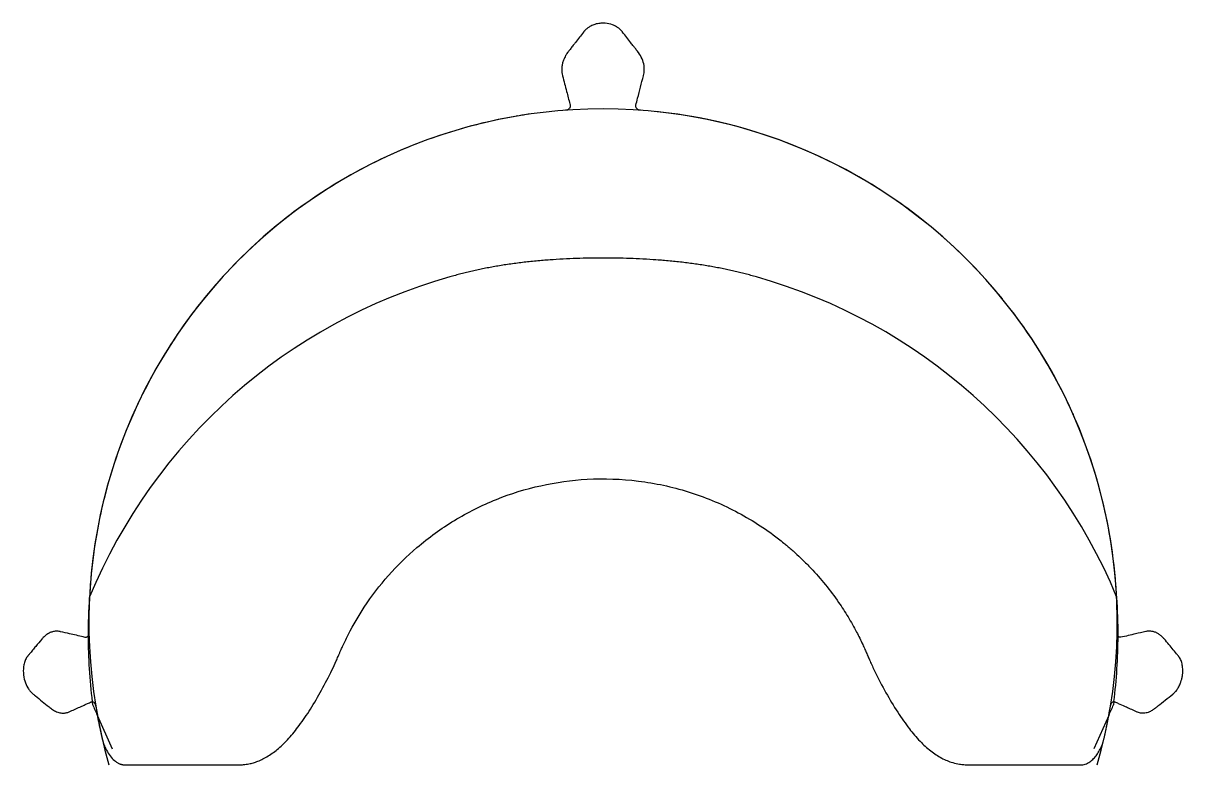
# Model space of a CAD drawing. Header units: millimetres. Extents: x 0 to 1874, y -238 to 367.
# Drawn here: x 1648.2 to 1873.7, y -237.6 to -93.2 of the extents above; entities that cross this region are included whole.
import ezdxf

# ---------------------------------------------------------------- set-up
doc = ezdxf.new("R2010")
doc.units = ezdxf.units.MM
doc.header["$MEASUREMENT"] = 0
doc.layers.add('Make2D$hidden$lines', color=7, linetype='Continuous', true_color=0xffffff)
doc.layers.add('Make2D$visible$lines', color=178, linetype='Continuous', true_color=0x000000)

msp = doc.modelspace()

# ---------------------------------------------------------------- linework, layer by layer
at = {"layer": 'Make2D$hidden$lines'}
for p, q in [((1859.67, -225.78), (1859.64, -225.98)), ((1859.64, -225.98), (1859.64, -225.98)), ((1662.56, -227.9), (1665.48, -234.46)), ((1859.29, -227.95), (1856.39, -234.46))]:
    msp.add_line(p, q, dxfattribs=at)
for centre, start, end in [((1760.35, -246.05), 105.7808, 157.4896), ((1761.52, -246.05), 22.5304, 74.2192), ((1768.27, -212.13), 180.189, 187.0327), ((1753.6, -212.13), 352.9756, 359.8122)]:
    msp.add_arc(centre, 107.49, start, end, dxfattribs=at)
msp.add_open_spline([(1790.75, -142.61), (1780.7, -139.77), (1770.31, -138.15), (1751.56, -138.15), (1741.17, -139.77), (1731.12, -142.61)], degree=5, dxfattribs=at)
at = {"layer": 'Make2D$visible$lines'}
for p, q in [((1744.34, -111.29), (1744.04, -111.34)), ((1744.9, -111.2), (1744.6, -111.24)), ((1745.46, -111.11), (1745.16, -111.15)), ((1746.01, -111.02), (1745.71, -111.07)), ((1746.57, -110.94), (1746.27, -110.98)), ((1860.92, -211.94), (1860.92, -211.91)), ((1661.59, -225.29), (1661.66, -225.87)), ((1860.29, -225.27), (1860.21, -225.87))]:
    msp.add_line(p, q, dxfattribs=at)
for centre, radius, start, end in [((1760.93, -209.9), 100, 89.9975, 196.0618), ((1760.94, -209.9), 100, 343.9382, 90.0025), ((1760.91, -209.95), 100.05, 39.0644, 84.1037), ((1760.91, -210.09), 100.19, 78.9853, 80.8067), ((1762.43, -209), 98.27, 24.1653, 37.8294), ((1765.26, -207.62), 95.13, 22.6388, 23.7649), ((1760.72, -209.96), 100.22, 358.8855, 22.8785), ((1768.28, -212.13), 107.5, 176.196, 180.1889), ((1760.28, -246.02), 107.4, 157.4898, 157.5476), ((1761.6, -246.02), 107.4, 22.4524, 22.5302), ((1753.59, -212.13), 107.5, 359.8124, 3.804), ((2185.62, 5.68), 572.85, 203.841, 204.064), ((1306.55, 18.85), 605.33, 335.93877, 336.15464)]:
    msp.add_arc(centre, radius, start, end, dxfattribs=at)
for points, knots in [([(1768.21, -110.17), (1768.09, -110.16), (1767.84, -110.1), (1767.61, -109.96), (1767.44, -109.8), (1767.35, -109.66), (1767.29, -109.49), (1767.28, -109.37), (1767.29, -109.29), (1767.3, -109.24), (1767.42, -108.76), (1767.92, -106.84), (1768.41, -104.92), (1768.84, -103.26), (1768.96, -102.6), (1768.96, -101.48), (1768.56, -100.13), (1768.07, -99.29), (1767.61, -98.68), (1767.29, -98.27), (1766.82, -97.67), (1765.98, -96.58), (1765.24, -95.63), (1764.64, -94.87), (1764.49, -94.68), (1764.28, -94.46), (1763.93, -94.17), (1763.58, -93.94), (1763.17, -93.71), (1762.46, -93.42), (1761.7, -93.25), (1760.8, -93.22), (1760.04, -93.27), (1759.31, -93.45), (1758.73, -93.69), (1758.31, -93.91), (1757.94, -94.16), (1757.62, -94.42), (1757.43, -94.61), (1757.29, -94.76), (1757.21, -94.87), (1756.63, -95.61), (1755.94, -96.49), (1755.11, -97.56), (1754.65, -98.15), (1754.31, -98.6), (1754.12, -98.83), (1754.08, -98.89), (1753.95, -99.06), (1753.68, -99.46), (1753.35, -100.07), (1753.09, -100.78), (1752.94, -101.45), (1752.88, -102.16), (1752.92, -102.82), (1753, -103.25), (1753.32, -104.48), (1753.79, -106.32), (1754.29, -108.23), (1754.52, -109.13), (1754.55, -109.24), (1754.55, -109.27), (1754.56, -109.31), (1754.56, -109.35), (1754.56, -109.41), (1754.54, -109.51), (1754.49, -109.66), (1754.4, -109.8), (1754.3, -109.89), (1754.18, -109.99), (1753.96, -110.11), (1753.75, -110.16), (1753.63, -110.17)], [0, 0, 0, 0, 0.385517, 0.739014, 0.825995, 1.067223, 1.214648, 1.374603, 1.425605, 1.464571, 1.507059, 2.910595, 7.422274, 7.467049, 8.03792, 9.43017, 10.796034, 12.233636, 12.333006, 13.093252, 13.782248, 14.608383, 17.237302, 17.392984, 17.507811, 17.973543, 18.295948, 18.855739, 19.239933, 19.709327, 21.138335, 21.5757, 22.387322, 23.422268, 23.814554, 24.276797, 24.838792, 25.161122, 25.52741, 25.645175, 25.762167, 25.919963, 28.458808, 29.147268, 29.974094, 30.706758, 30.829369, 30.869598, 30.932704, 31.441571, 32.342071, 32.996573, 33.708705, 34.410306, 35.101303, 35.692091, 35.740757, 38.896666, 41.386061, 41.655631, 41.69472, 41.725887, 41.757006, 41.795903, 41.859497, 41.939794, 42.103716, 42.319811, 42.428479, 42.519407, 42.78742, 43.163243, 43.163243, 43.163243, 43.163243]), ([(1743.79, -111.38), (1738.03, -112.38), (1726.67, -115.41), (1710.66, -122.85), (1696.22, -132.98), (1683.69, -145.56), (1673.52, -160.23), (1666.08, -176.58), (1662.44, -190.94), (1661.23, -201.23), (1660.97, -206.39), (1660.93, -209.06), (1660.93, -210.58), (1660.94, -211.37), (1660.95, -211.79), (1660.95, -211.82), (1660.95, -211.88), (1660.94, -211.99), (1660.92, -212.12), (1660.88, -212.25), (1660.83, -212.4), (1660.74, -212.55), (1660.62, -212.68), (1660.52, -212.74), (1660.43, -212.78), (1660.35, -212.79), (1660.29, -212.78), (1660.26, -212.78), (1660.1, -212.74), (1659.08, -212.5), (1657.47, -212.14), (1655.99, -211.79), (1655.25, -211.63), (1654.95, -211.58), (1654.46, -211.57), (1653.87, -211.66), (1653.34, -211.86), (1652.93, -212.08), (1652.64, -212.28), (1652.35, -212.52), (1652.11, -212.74), (1651.94, -212.92), (1651.84, -213.04), (1651.4, -213.56), (1650.78, -214.3), (1649.98, -215.25), (1649.52, -215.81), (1649.25, -216.15), (1649.14, -216.27), (1649.09, -216.34), (1649.01, -216.43), (1648.8, -216.71), (1648.51, -217.27), (1648.2, -218.34), (1648.13, -219.7), (1648.41, -221.24), (1648.91, -222.41), (1649.45, -223.2), (1649.8, -223.56), (1649.99, -223.72), (1650.03, -223.75), (1650.09, -223.8), (1650.27, -223.94), (1651.32, -224.78), (1652.41, -225.66), (1653.41, -226.46), (1653.63, -226.64), (1653.87, -226.81), (1654.24, -227.04), (1654.66, -227.24), (1655.08, -227.39), (1655.47, -227.47), (1655.83, -227.51), (1656.17, -227.5), (1656.51, -227.45), (1656.82, -227.37), (1657.02, -227.3), (1657.19, -227.22), (1657.97, -226.87), (1658.94, -226.43), (1660.05, -225.93), (1660.71, -225.64), (1661.17, -225.43), (1661.42, -225.32), (1661.47, -225.3), (1661.54, -225.28), (1661.7, -225.3), (1661.86, -225.38), (1661.99, -225.52), (1662.1, -225.68), (1662.18, -225.86), (1662.23, -226.01), (1662.25, -226.11), (1662.26, -226.16), (1662.35, -226.71), (1662.48, -227.47), (1662.66, -228.45), (1662.86, -229.44), (1663.1, -230.63), (1663.34, -231.74), (1663.47, -232.3), (1663.52, -232.53), (1663.58, -232.76), (1663.74, -233.34), (1664.08, -234.24), (1664.66, -235.33), (1665.42, -236.32), (1666.08, -236.9), (1666.54, -237.19), (1666.76, -237.3), (1666.94, -237.39), (1667.09, -237.44), (1667.22, -237.48), (1667.37, -237.52), (1667.53, -237.55), (1667.69, -237.57), (1667.86, -237.58), (1668.54, -237.57), (1670.07, -237.57), (1672.67, -237.57), (1676.17, -237.57), (1680.22, -237.57), (1684.61, -237.57), (1687.88, -237.57), (1689.71, -237.57), (1690.14, -237.57), (1690.45, -237.57), (1691.11, -237.53), (1691.99, -237.41), (1692.93, -237.18), (1693.84, -236.87), (1694.82, -236.43), (1696.21, -235.65), (1697.55, -234.64), (1698.84, -233.45), (1700.21, -232.01), (1702, -229.79), (1704.13, -226.64), (1706.24, -223.03), (1707.87, -219.86), (1708.89, -217.66), (1709.33, -216.67), (1709.57, -216.11), (1709.76, -215.66), (1710.03, -215.04), (1710.56, -213.86), (1711.94, -211.03), (1714.68, -206.34), (1719.08, -200.6), (1724.91, -194.86), (1731.92, -189.78), (1740.06, -185.7), (1748.78, -183), (1758.11, -181.71), (1767.81, -182.04), (1777.58, -184.15), (1785.27, -187.32), (1791, -190.65), (1794.09, -192.82), (1795.96, -194.31), (1796.79, -195), (1797.51, -195.61), (1798.51, -196.5), (1799.8, -197.72), (1802.82, -200.77), (1805.83, -204.48), (1808.6, -208.78), (1809.93, -211.13), (1810.85, -212.93), (1811.39, -214.06), (1811.78, -214.93), (1812.01, -215.45), (1812.15, -215.8), (1812.3, -216.13), (1812.54, -216.69), (1813.02, -217.77), (1814.12, -220.14), (1815.87, -223.48), (1817.77, -226.68), (1819.34, -228.99), (1820.75, -230.91), (1822.45, -232.92), (1824.55, -234.87), (1826.68, -236.3), (1828.6, -237.11), (1830.09, -237.44), (1831, -237.54), (1831.51, -237.56), (1831.74, -237.56), (1832.26, -237.56), (1833.96, -237.56), (1836.17, -237.56), (1838.45, -237.56), (1840.57, -237.56), (1843.4, -237.56), (1846.84, -237.56), (1850.42, -237.56), (1852.79, -237.56), (1854.17, -237.56), (1854.48, -237.52), (1855.11, -237.32), (1855.81, -236.89), (1856.52, -236.21), (1857.12, -235.42), (1857.63, -234.53), (1858.04, -233.58), (1858.25, -232.89), (1858.35, -232.48), (1858.42, -232.18), (1858.55, -231.59), (1858.83, -230.31), (1859.12, -228.89), (1859.39, -227.37), (1859.53, -226.59), (1859.6, -226.15), (1859.61, -226.11), (1859.62, -226.04), (1859.66, -225.89), (1859.75, -225.69), (1859.86, -225.52), (1860, -225.37), (1860.14, -225.29), (1860.29, -225.27), (1860.37, -225.28), (1860.42, -225.3), (1860.66, -225.4), (1861.33, -225.71), (1862.68, -226.31), (1863.89, -226.85), (1864.68, -227.21), (1864.91, -227.31), (1865.19, -227.4), (1865.62, -227.48), (1866.08, -227.49), (1866.55, -227.43), (1866.95, -227.32), (1867.3, -227.18), (1867.61, -227.02), (1867.92, -226.84), (1868.15, -226.68), (1868.28, -226.57), (1868.34, -226.53), (1868.52, -226.38), (1869.64, -225.48), (1870.8, -224.56), (1871.82, -223.74), (1871.97, -223.62), (1872.14, -223.45), (1872.38, -223.19), (1872.6, -222.89), (1872.81, -222.56), (1873.01, -222.2), (1873.17, -221.83), (1873.33, -221.4), (1873.45, -221), (1873.54, -220.6), (1873.62, -220.16), (1873.67, -219.67), (1873.68, -219.11), (1873.65, -218.63), (1873.58, -218.15), (1873.48, -217.7), (1873.33, -217.27), (1873.16, -216.89), (1872.99, -216.61), (1872.88, -216.46), (1872.83, -216.4), (1872.77, -216.32), (1872.15, -215.57), (1871.24, -214.46), (1870.34, -213.4), (1869.99, -213), (1869.94, -212.94), (1869.82, -212.8), (1869.55, -212.53), (1869.2, -212.24), (1868.84, -212.02), (1868.59, -211.89), (1868.33, -211.77), (1868.06, -211.68), (1867.77, -211.62), (1867.5, -211.58), (1867.21, -211.56), (1866.91, -211.57), (1866.67, -211.6), (1866.52, -211.63), (1865.82, -211.78), (1864.19, -212.16), (1862.57, -212.53), (1861.58, -212.76), (1861.51, -212.76), (1861.41, -212.75), (1861.29, -212.7), (1861.19, -212.61), (1861.12, -212.52), (1861.05, -212.41), (1860.96, -212.21), (1860.93, -212.03), (1860.92, -211.91)], [0, 0, 0, 0, 17.520576, 35.142491, 52.759067, 70.228457, 88.200584, 106.103196, 123.891906, 132.475527, 137.171053, 139.379245, 140.483537, 141.726131, 141.738145, 141.756275, 141.816358, 141.910358, 142.086444, 142.211583, 142.331848, 142.54974, 142.746101, 142.843555, 142.913683, 143.034804, 143.072052, 143.100831, 143.115259, 143.560697, 146.257848, 148.055016, 148.134738, 148.525772, 148.946534, 149.615873, 150.30357, 150.624805, 151.015523, 151.349834, 151.762957, 151.999616, 152.089707, 152.244525, 154.04783, 154.973413, 155.966351, 156.213956, 156.275822, 156.446874, 156.47676, 156.652343, 157.474696, 158.378852, 159.953752, 161.55226, 163.036067, 163.755661, 164.410879, 164.510498, 164.52165, 164.539484, 164.766911, 165.203578, 168.569505, 168.985195, 169.045096, 169.409529, 169.88463, 170.344311, 170.786966, 171.213961, 171.540214, 171.888372, 172.231984, 172.570946, 172.839154, 172.867509, 173.144443, 175.381229, 176.08229, 176.788487, 177.557201, 177.582904, 177.604235, 177.711557, 177.821579, 178.067312, 178.229795, 178.411532, 178.638208, 178.815292, 178.894925, 178.937306, 178.954833, 180.563831, 181.255178, 181.946525, 183.606646, 184.88168, 185.346757, 185.351568, 185.57739, 186.073015, 187.135753, 188.48155, 189.747842, 190.866531, 191.110215, 191.377843, 191.597234, 191.719477, 191.839614, 192.01362, 192.178589, 192.340261, 192.499263, 192.694334, 194.366519, 197.097908, 200.492194, 204.871602, 209.252121, 213.640358, 214.70354, 214.735947, 214.937517, 215.618354, 216.712775, 217.600829, 218.512954, 219.617356, 220.809703, 223.287817, 224.622126, 226.079239, 229.267392, 233.156532, 237.462255, 241.830501, 243.837373, 244.731862, 245.096606, 245.652639, 246.20666, 247.130116, 249.531246, 255.639238, 263.412097, 271.149108, 280.149505, 289.291792, 298.362078, 307.458659, 317.446098, 327.369754, 337.330256, 342.281987, 347.253123, 348.651648, 349.446661, 350.470019, 351.494774, 353.47172, 355.792867, 364.382145, 367.764001, 371.123928, 372.473802, 373.823368, 374.891458, 375.331667, 375.53176, 376.005487, 376.420462, 377.354444, 379.559628, 384.249181, 388.678727, 390.724043, 392.616024, 395.811947, 398.633913, 401.172141, 403.492, 404.850612, 405.718995, 406.240123, 406.378439, 406.418751, 407.805371, 411.480042, 413.046948, 414.630224, 417.85822, 421.538986, 424.948653, 428.59985, 428.633431, 429.09113, 429.554288, 430.595932, 431.529863, 432.516152, 433.553067, 434.600787, 435.594045, 435.718715, 435.88361, 436.501107, 437.550205, 439.806872, 440.857002, 442.164763, 442.178846, 442.207751, 442.279765, 442.404614, 442.666412, 442.933383, 443.011101, 443.275591, 443.400738, 443.479832, 443.512788, 443.536139, 444.275211, 445.729536, 447.962833, 448.255872, 448.333529, 448.712415, 449.143845, 449.633116, 450.087579, 450.558171, 450.882273, 451.216686, 451.618127, 451.941162, 452.068206, 452.120726, 452.158618, 452.76708, 456.434215, 456.608259, 456.692539, 457.003297, 457.334826, 457.754501, 458.123814, 458.504287, 458.97439, 459.332594, 459.895145, 460.213601, 460.558467, 461.236303, 461.710036, 462.221564, 462.685558, 463.171114, 463.598679, 464.034115, 464.442047, 464.553205, 464.614972, 464.652842, 464.870331, 467.525749, 468.959424, 469.051765, 469.105425, 469.208508, 469.595246, 470.247657, 470.577365, 470.846754, 471.112861, 471.427569, 471.686903, 471.995335, 472.248145, 472.551894, 472.909119, 472.976389, 473.020773, 475.034698, 477.99575, 478.008281, 478.098115, 478.187553, 478.321391, 478.480846, 478.581689, 478.666927, 478.886148, 479.224127, 479.224127, 479.224127, 479.224127])]:
    msp.add_open_spline(points, degree=3, knots=knots, dxfattribs=at)

doc.saveas('drawing.dxf')
